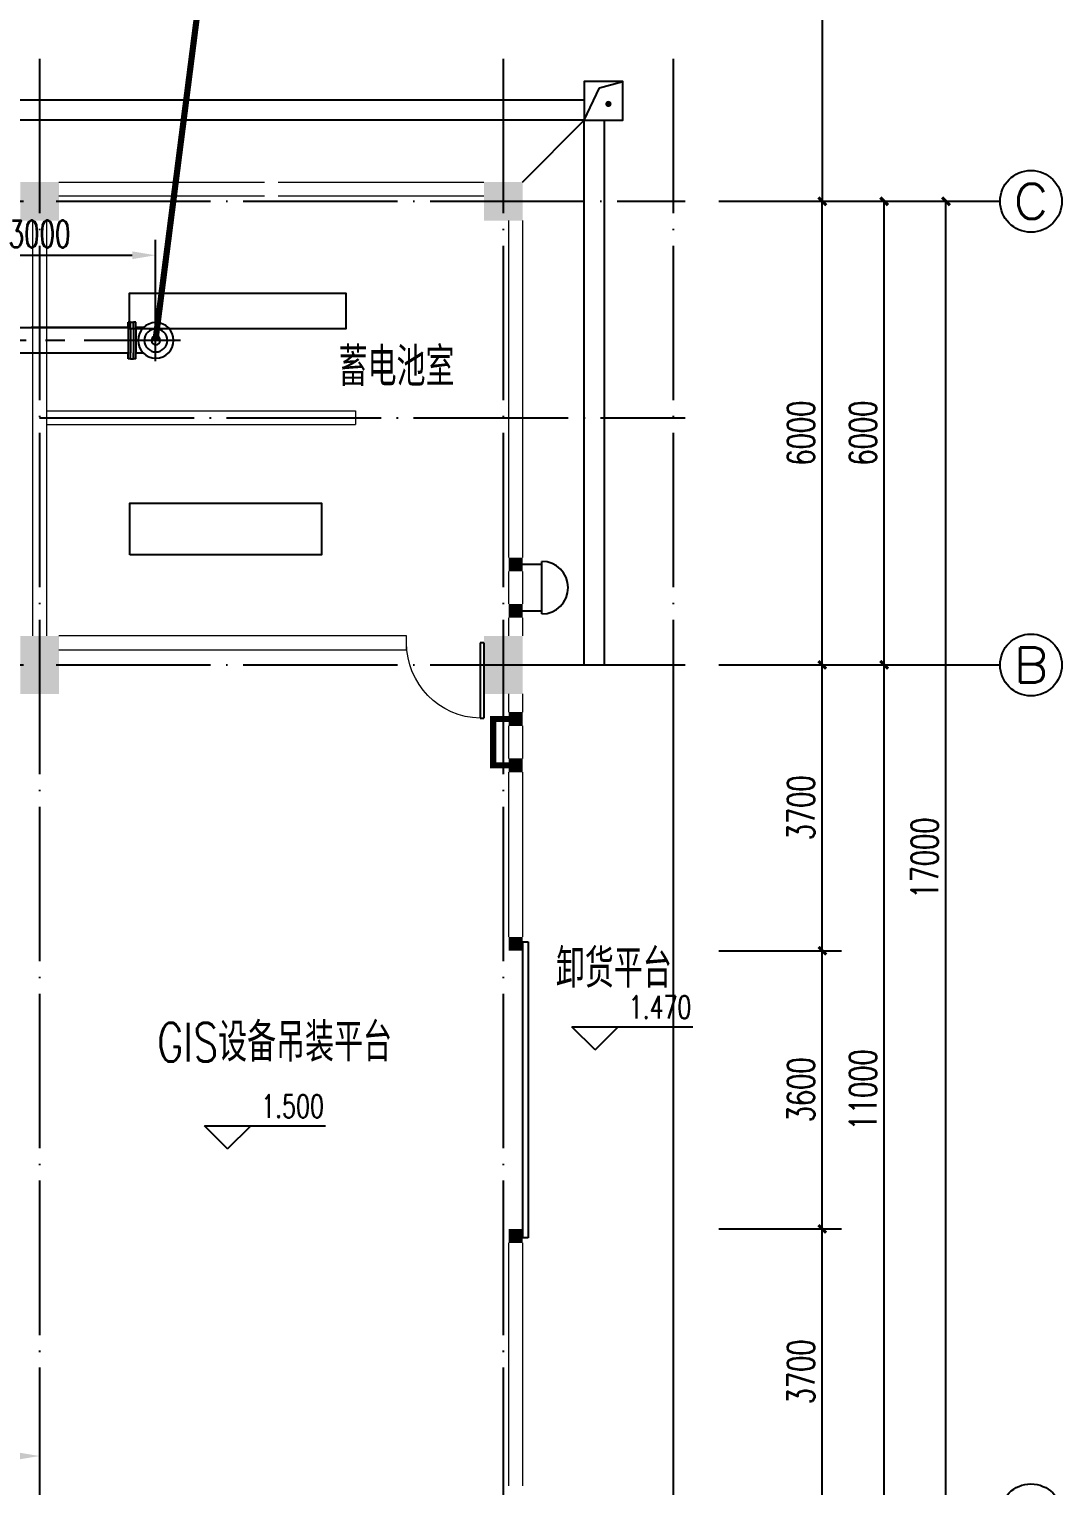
# Model space of a CAD drawing. Extents: x -61205 to 26665, y -81742 to 98141.
# Drawn here: x -7293 to 6071, y 62445 to 81298 of the extents above; entities that cross this region are included whole.
import ezdxf
from ezdxf.enums import TextEntityAlignment as Align

# ---------------------------------------------------------------- set-up
doc = ezdxf.new("R2010")
doc.units = 0
doc.header["$LTSCALE"] = 1000
doc.header["$MEASUREMENT"] = 0
for name, pattern in [('CENTER', [2, 1.25, -0.25, 0.25, -0.25]), ('DASH', [0.35, 0.25, -0.1]), ('DOTE', [2.42, 2, -0.2, 0.02, -0.2]), ('G', [2, 1.25, -0.25, 0.25, -0.25])]:
    doc.linetypes.add(name, pattern=pattern)
doc.layers.get('0').update_dxf_attribs({"linetype": 'CONTINUOUS'})
doc.layers.get('DEFPOINTS').update_dxf_attribs({"linetype": 'CONTINUOUS'})
for name, color, linetype in [('01', 7, 'CONTINUOUS'), ('05', 4, 'G'), ('09', 3, 'CONTINUOUS'), ('3T_WOOD', 21, 'CONTINUOUS'), ('AXIS', 3, 'CONTINUOUS'), ('AXIS_TEXT', 7, 'CONTINUOUS'), ('COLUMN', 7, 'CONTINUOUS'), ('DIM_ELEV', 3, 'CONTINUOUS'), ('DIM_IDEN', 3, 'CONTINUOUS'), ('DIM_LEAD', 3, 'CONTINUOUS'), ('DOTE', 7, 'CENTER'), ('PUB_DIM', 3, 'CONTINUOUS'), ('PUB_TEXT', 7, 'CONTINUOUS'), ('WINDOW', 7, 'CONTINUOUS')]:
    doc.layers.add(name, color=color, linetype=linetype)
doc.layers.add('PP-COM', color=7, linetype='CONTINUOUS', lineweight=0)
doc.layers.add('WALL', color=9, linetype='CONTINUOUS', lineweight=13)
doc.styles.add('_TCH_AXIS', font='geditxt.shx', dxfattribs={"bigfont": 'dxt.shx'})
doc.styles.add('_TCH_DIM', font='geditxt.shx', dxfattribs={"bigfont": 'dxt.shx'})
doc.styles.add('DIM_FONT', font='geditxt.shx', dxfattribs={"width": 0.7, "bigfont": 'hzfs_1.shx'})
doc.styles.add('HZ', font='geditxt.shx', dxfattribs={"width": 0.75, "bigfont": 'hzfs_1.shx'})
doc.styles.add('intecad', font='geditxt.shx', dxfattribs={"width": 0.667, "bigfont": 'hzfs_1.shx'})
doc.dimstyles.new('_TCH_ARCH&&100', dxfattribs={"dimtxt": 350, "dimasz": 100, "dimexe": 250, "dimexo": 300, "dimgap": 100, "dimtad": 1, "dimdec": 0, "dimzin": 0, "dimdsep": 46, "dimtxsty": 'DIM_FONT', "dimblk": 'ARCHTICK', "dimcen": 0.09, "dimclrt": 7, "dimazin": 2, "dimtfac": 1, "dimtdec": 0, "dimtix": 1, "dimtmove": 2, "dimatfit": 3, "dimfxl": 1, "dimtolj": 1, "dimtzin": 0, "dimarcsym": 0})
doc.dimstyles.new('INTE$0', dxfattribs={"dimscale": 100, "dimtxt": 3.5, "dimasz": 3, "dimexe": 2, "dimexo": 0, "dimgap": 1, "dimtad": 1, "dimdsep": 46, "dimtxsty": 'intecad', "dimcen": 0, "dimclrd": 7, "dimclre": 7, "dimclrt": 6, "dimadec": 0, "dimazin": 2, "dimtp": 0.1, "dimtm": 0.1, "dimtfac": 0.71, "dimtix": 1, "dimtmove": 0, "dimatfit": 3, "dimfxl": 1, "dimlwd": -1, "dimlwe": -1, "dimarcsym": 0})

# ---------------------------------------------------------------- blocks, each defined once
blk = doc.blocks.new('*D215')
at = {"layer": '09', "color": 7, "transparency": 16777216}
for p, q in [((-8659, 77327), (-8659, 78572)), ((-5659, 77596), (-5659, 78572)), ((-8359, 78372), (-5959, 78372))]:
    blk.add_line(p, q, dxfattribs=at)
for points in [[(-8359, 78422), (-8359, 78322), (-8659, 78372)], [(-5959, 78422), (-5959, 78322), (-5659, 78372)]]:
    blk.add_solid(points, dxfattribs=at)
at = {"layer": 'DEFPOINTS', "color": 0, "transparency": 16777216}
for p in [(-5659, 78372), (-5659, 77596, 0), (-8659, 77327, 0)]:
    blk.add_point(p, dxfattribs=at)
at = {"layer": '09', "color": 6, "transparency": 16777216, "insert": (-7159, 78647), "char_height": 350, "attachment_point": 5, "style": 'intecad'}
blk.add_mtext('3000', dxfattribs=at)
blk = doc.blocks.new('*D222')
at = {"layer": '09', "color": 7, "transparency": 16777216}
for p, q in [((-8659, 64637), (-8659, 62631)), ((-7159, 63074), (-7159, 62631)), ((-8359, 62831), (-7459, 62831))]:
    blk.add_line(p, q, dxfattribs=at)
for points in [[(-8359, 62881), (-8359, 62781), (-8659, 62831)], [(-7459, 62881), (-7459, 62781), (-7159, 62831)]]:
    blk.add_solid(points, dxfattribs=at)
at = {"layer": 'DEFPOINTS', "color": 0, "transparency": 16777216}
for p in [(-8659, 64637, 0), (-7159, 63074), (-7159, 62831)]:
    blk.add_point(p, dxfattribs=at)
at = {"layer": '09', "color": 6, "transparency": 16777216, "insert": (-7909, 63106), "char_height": 350, "attachment_point": 5, "style": 'intecad'}
blk.add_mtext('1500', dxfattribs=at)
blk = doc.blocks.new('_ArchTick')
at = {"color": 0, "linetype": 'ByBlock', "const_width": 0.4}
blk.add_lwpolyline([(-0.5, -0.5), (0.5, 0.5)], dxfattribs=at)
blk = doc.blocks.new('*D264')
at = {"layer": 'AXIS', "color": 0, "lineweight": -2, "transparency": 16777216}
for p, q in [((1631, 65770), (3221, 65770)), ((2971, 62070), (2971, 65770)), ((1631, 62070), (3221, 62070))]:
    blk.add_line(p, q, dxfattribs=at)
at = {"layer": 'DEFPOINTS', "color": 0, "transparency": 16777216}
for p in [(1331, 65770), (2971, 65770), (1331, 62070)]:
    blk.add_point(p, dxfattribs=at)
at = {"layer": 'AXIS', "color": 0, "lineweight": -2, "transparency": 16777216, "xscale": 100, "yscale": 100, "zscale": 100}
for p, rotation in [((2971, 65770), 90), ((2971, 62070), 270)]:
    blk.add_blockref('_ArchTick', p, dxfattribs=dict(at, rotation=rotation))
at = {"layer": 'AXIS', "color": 7, "transparency": 16777216, "insert": (2696, 63920), "char_height": 350, "attachment_point": 5, "rotation": 90, "style": 'DIM_FONT'}
blk.add_mtext('\\A1;3700', dxfattribs=at)
blk = doc.blocks.new('*D265')
at = {"layer": 'AXIS', "color": 0, "lineweight": -2, "transparency": 16777216}
for p, q in [((1631, 69370), (3221, 69370)), ((2971, 65770), (2971, 69370)), ((1631, 65770), (3221, 65770))]:
    blk.add_line(p, q, dxfattribs=at)
at = {"layer": 'DEFPOINTS', "color": 0, "transparency": 16777216}
for p in [(1331, 69370), (2971, 69370), (1331, 65770)]:
    blk.add_point(p, dxfattribs=at)
at = {"layer": 'AXIS', "color": 0, "lineweight": -2, "transparency": 16777216, "xscale": 100, "yscale": 100, "zscale": 100}
for p, rotation in [((2971, 69370), 90), ((2971, 65770), 270)]:
    blk.add_blockref('_ArchTick', p, dxfattribs=dict(at, rotation=rotation))
at = {"layer": 'AXIS', "color": 7, "transparency": 16777216, "insert": (2696, 67570), "char_height": 350, "attachment_point": 5, "rotation": 90, "style": 'DIM_FONT'}
blk.add_mtext('\\A1;3600', dxfattribs=at)
blk = doc.blocks.new('*D266')
at = {"layer": 'AXIS', "color": 0, "lineweight": -2, "transparency": 16777216}
for p, q in [((1631, 73070), (3221, 73070)), ((2971, 69370), (2971, 73070)), ((1631, 69370), (3221, 69370))]:
    blk.add_line(p, q, dxfattribs=at)
at = {"layer": 'DEFPOINTS', "color": 0, "transparency": 16777216}
for p in [(1331, 73070), (2971, 73070), (1331, 69370)]:
    blk.add_point(p, dxfattribs=at)
at = {"layer": 'AXIS', "color": 0, "lineweight": -2, "transparency": 16777216, "xscale": 100, "yscale": 100, "zscale": 100}
for p, rotation in [((2971, 73070), 90), ((2971, 69370), 270)]:
    blk.add_blockref('_ArchTick', p, dxfattribs=dict(at, rotation=rotation))
at = {"layer": 'AXIS', "color": 7, "transparency": 16777216, "insert": (2696, 71220), "char_height": 350, "attachment_point": 5, "rotation": 90, "style": 'DIM_FONT'}
blk.add_mtext('\\A1;3700', dxfattribs=at)
blk = doc.blocks.new('*D267')
at = {"layer": 'AXIS', "color": 0, "lineweight": -2, "transparency": 16777216}
for p, q in [((1631, 79070), (3221, 79070)), ((2971, 73070), (2971, 79070)), ((1631, 73070), (3221, 73070))]:
    blk.add_line(p, q, dxfattribs=at)
at = {"layer": 'DEFPOINTS', "color": 0, "transparency": 16777216}
for p in [(1331, 79070), (2971, 79070), (1331, 73070)]:
    blk.add_point(p, dxfattribs=at)
at = {"layer": 'AXIS', "color": 0, "lineweight": -2, "transparency": 16777216, "xscale": 100, "yscale": 100, "zscale": 100}
for p, rotation in [((2971, 79070), 90), ((2971, 73070), 270)]:
    blk.add_blockref('_ArchTick', p, dxfattribs=dict(at, rotation=rotation))
at = {"layer": 'AXIS', "color": 7, "transparency": 16777216, "insert": (2696, 76070), "char_height": 350, "attachment_point": 5, "rotation": 90, "style": 'DIM_FONT'}
blk.add_mtext('\\A1;6000', dxfattribs=at)
blk = doc.blocks.new('*D268')
at = {"layer": 'AXIS', "color": 0, "lineweight": -2, "transparency": 16777216}
for p, q in [((2777, 73070), (4021, 73070)), ((3771, 62070), (3771, 73070)), ((2777, 62070), (4021, 62070))]:
    blk.add_line(p, q, dxfattribs=at)
at = {"layer": 'DEFPOINTS', "color": 0, "transparency": 16777216}
for p in [(2477, 73070), (3771, 73070), (2477, 62070)]:
    blk.add_point(p, dxfattribs=at)
at = {"layer": 'AXIS', "color": 0, "lineweight": -2, "transparency": 16777216, "xscale": 100, "yscale": 100, "zscale": 100}
for p, rotation in [((3771, 73070), 90), ((3771, 62070), 270)]:
    blk.add_blockref('_ArchTick', p, dxfattribs=dict(at, rotation=rotation))
at = {"layer": 'AXIS', "color": 7, "transparency": 16777216, "insert": (3496, 67570), "char_height": 350, "attachment_point": 5, "rotation": 90, "style": 'DIM_FONT'}
blk.add_mtext('\\A1;11000', dxfattribs=at)
blk = doc.blocks.new('*D269')
at = {"layer": 'AXIS', "color": 0, "lineweight": -2, "transparency": 16777216}
for p, q in [((2777, 79070), (4021, 79070)), ((3771, 73070), (3771, 79070)), ((2777, 73070), (4021, 73070))]:
    blk.add_line(p, q, dxfattribs=at)
at = {"layer": 'DEFPOINTS', "color": 0, "transparency": 16777216}
for p in [(2477, 79070), (3771, 79070), (2477, 73070)]:
    blk.add_point(p, dxfattribs=at)
at = {"layer": 'AXIS', "color": 0, "lineweight": -2, "transparency": 16777216, "xscale": 100, "yscale": 100, "zscale": 100}
for p, rotation in [((3771, 79070), 90), ((3771, 73070), 270)]:
    blk.add_blockref('_ArchTick', p, dxfattribs=dict(at, rotation=rotation))
at = {"layer": 'AXIS', "color": 7, "transparency": 16777216, "insert": (3496, 76070), "char_height": 350, "attachment_point": 5, "rotation": 90, "style": 'DIM_FONT'}
blk.add_mtext('\\A1;6000', dxfattribs=at)
blk = doc.blocks.new('*D295')
at = {"layer": 'AXIS', "color": 0, "lineweight": -2, "transparency": 16777216}
for p, q in [((3577, 79070), (4821, 79070)), ((4571, 62070), (4571, 79070)), ((3577, 62070), (4821, 62070))]:
    blk.add_line(p, q, dxfattribs=at)
at = {"layer": 'DEFPOINTS', "color": 0, "transparency": 16777216}
for p in [(3277, 79070), (4571, 79070), (3277, 62070)]:
    blk.add_point(p, dxfattribs=at)
at = {"layer": 'AXIS', "color": 0, "lineweight": -2, "transparency": 16777216, "xscale": 100, "yscale": 100, "zscale": 100}
for p, rotation in [((4571, 79070), 90), ((4571, 62070), 270)]:
    blk.add_blockref('_ArchTick', p, dxfattribs=dict(at, rotation=rotation))
at = {"layer": 'AXIS', "color": 7, "transparency": 16777216, "insert": (4296, 70570), "char_height": 350, "attachment_point": 5, "rotation": 90, "style": 'DIM_FONT'}
blk.add_mtext('\\A1;17000', dxfattribs=at)
blk = doc.blocks.new('_FZH')
blk.add_solid([(-0.5, -0.5), (0.5, -0.5), (-0.5, 0.5), (0.5, 0.5)])
blk = doc.blocks.new('$DorLib2D$00000126')
at = {"color": 0, "linetype": 'Continuous'}
for p, q in [((-0.532, 0.5), (-0.532, 0.9)), ((0.532, 0.9), (0.532, 0.5))]:
    blk.add_line(p, q, dxfattribs=at)
at = {"color": 0, "linetype": 'DASH'}
for p, q in [((-0.532, 0.9), (0.532, 0.9)), ((-0.532, 0.5), (0.532, 0.5))]:
    blk.add_line(p, q, dxfattribs=at)
blk = doc.blocks.new('*D208')
at = {"layer": 'AXIS', "color": 0, "lineweight": -2, "transparency": 16777216}
for p, q in [((93, 85069), (3221, 85069)), ((2971, 85069), (2971, 79070)), ((2616, 79070), (3221, 79070))]:
    blk.add_line(p, q, dxfattribs=at)
at = {"layer": 'DEFPOINTS', "color": 0, "transparency": 16777216}
for p in [(-207, 85069), (2316, 79070), (2971, 79070)]:
    blk.add_point(p, dxfattribs=at)
at = {"layer": 'AXIS', "color": 0, "lineweight": -2, "transparency": 16777216, "xscale": 100, "yscale": 100, "zscale": 100}
for p, rotation in [((2971, 85069), 90), ((2971, 79070), 270)]:
    blk.add_blockref('_ArchTick', p, dxfattribs=dict(at, rotation=rotation))
at = {"layer": 'AXIS', "color": 7, "transparency": 16777216, "insert": (2696, 82070), "char_height": 350, "attachment_point": 5, "rotation": 90, "style": 'DIM_FONT'}
blk.add_mtext('\\A1;6000', dxfattribs=at)
blk = doc.blocks.new('$DorLib2D$00000001')
for p, q in [((0.45, 0.975), (0.5, 0.975)), ((0.45, 0), (0.45, 0.975)), ((0.5, 0), (0.5, 0.975)), ((0.5, 0), (0.45, 0))]:
    blk.add_line(p, q)
at = {"lineweight": 13}
blk.add_arc((0.475, 0), 0.975, 91.4693, 180, dxfattribs=at)

msp = doc.modelspace()

# ---------------------------------------------------------------- linework, layer by layer
for p, q in [((-108.954, 80119.683), (87.534, 80537.143)), ((87.534, 80537.143), (391.046, 80619.683)), ((-658.954, 74369.683), (-908.954, 74369.683)), ((-658.954, 73729.683), (-658.954, 74409.683)), ((-908.954, 73769.683), (-658.954, 73769.683))]:
    msp.add_line(p, q)
for points in [[(-108.954, 80119.683), (391.046, 80119.683), (391.046, 80619.683), (-108.954, 80619.683)], [(-5993.081, 77420.052), (-5993.081, 77879.299), (-3193.628, 77879.299), (-3193.628, 77420.052)], [(-5990.654, 74494.652), (-5990.654, 75165.119), (-3510.589, 75165.119), (-3510.624, 74494.652)]]:
    msp.add_lwpolyline(points, close=True)
msp.add_arc((-658.954, 74069.683), 340, 270, 90)
at = {"layer": '01'}
for p, q in [((-5981.954, 77507.177, -0.001), (-6011.954, 77507.177, -0.001)), ((-6011.954, 77435.677, -0.001), (-6011.954, 77507.177, -0.001)), ((-5981.954, 77429.677, -0.001), (-5981.954, 77507.177, -0.001)), ((-5981.954, 77507.177, -0.001), (-5943.954, 77507.177, -0.001)), ((-5943.954, 77429.677, -0.001), (-5943.954, 77507.177, -0.001)), ((-5943.954, 77429.677, -0.001), (-5943.954, 77507.177, -0.001)), ((-5913.954, 77507.177, -0.001), (-5943.954, 77507.177, -0.001)), ((-5913.954, 77435.677, -0.001), (-5913.954, 77507.177, -0.001)), ((-8218.954, 77435.677, -0.001), (-6011.954, 77435.677, -0.001)), ((-6011.954, 77435.677, -0.001), (-7268.954, 77435.677, -0.001)), ((-6011.954, 77435.677, -0.001), (-6011.954, 77103.677, -0.001)), ((-5981.954, 77429.677, -0.001), (-5981.954, 77109.677, -0.001)), ((-5981.954, 77429.677, -0.001), (-5981.954, 77109.677, -0.001)), ((-5943.954, 77429.677, -0.001), (-5943.954, 77109.677, -0.001)), ((-5943.954, 77429.677, -0.001), (-5943.954, 77109.677, -0.001)), ((-5913.954, 77435.677, -0.001), (-5913.954, 77103.677, -0.001)), ((-5813.621, 77435.677, -0.001), (-5913.954, 77435.677, -0.001)), ((-6011.954, 77103.677, -0.001), (-7698.954, 77103.677, -0.001)), ((-6011.954, 77103.677, -0.001), (-7268.954, 77103.677, -0.001)), ((-6011.954, 77032.177, -0.001), (-6011.954, 77103.677, -0.001)), ((-5981.954, 77032.177, -0.001), (-6011.954, 77032.177, -0.001)), ((-5981.954, 77032.177, -0.001), (-5981.954, 77109.677, -0.001)), ((-5981.954, 77032.177, -0.001), (-5943.954, 77032.177, -0.001)), ((-5943.954, 77032.177, -0.001), (-5943.954, 77109.677, -0.001)), ((-5943.954, 77032.177, -0.001), (-5943.954, 77109.677, -0.001)), ((-5913.954, 77032.177, -0.001), (-5943.954, 77032.177, -0.001)), ((-5913.954, 77032.177, -0.001), (-5913.954, 77103.677, -0.001)), ((-5813.621, 77103.677, -0.001), (-5913.954, 77103.677, -0.001)), ((-908.954, 73069.683), (1041.046, 73069.683)), ((1041.046, 73069.683), (1041.046, 61694.683))]:
    msp.add_line(p, q, dxfattribs=at)
at = {"layer": '01', "const_width": 80}
msp.add_lwpolyline([(-1088.954, 72369.683), (-1288.954, 72369.683), (-1288.954, 71769.683), (-1088.954, 71769.683)], dxfattribs=at)
at = {"layer": '01', "ltscale": 0.5}
for radius, start, end in [(230.325, 0, 180), (149.316, 0, 180), (230.325, 180, 0), (149.316, 180, 0)]:
    msp.add_arc((-5653.954, 77269.677, -0.001), radius, start, end, dxfattribs=at)
at = {"layer": '01', "ltscale": 10}
for start, end in [(0, 180), (180, 0)]:
    msp.add_arc((-5653.954, 77269.677, -0.001), 57.15, start, end, dxfattribs=at)
at = {"layer": '05'}
for p, q in [((-5658.954, 77000.677, -0.001), (-5658.954, 77595.677, -0.001)), ((-5333.111, 77269.677, -0.001), (-36710.047, 77269.677, -0.001))]:
    msp.add_line(p, q, dxfattribs=at)
at = {"layer": '3T_WOOD'}
msp.add_line((-908.954, 79319.683), (-108.954, 80119.683), dxfattribs=at)
for points in [[(-108.954, 80379.683), (-44208.954, 80379.683)], [(-108.954, 73069.683), (-108.954, 80119.683), (-44208.954, 80119.683), (-44208.954, 60894.683), (-43158.954, 60894.683), (-43158.954, 61694.683)], [(151.046, 73069.683), (151.046, 80119.683)]]:
    msp.add_lwpolyline(points, dxfattribs=at)
at = {"layer": 'AXIS'}
for p, q in [((2316.192, 79069.683), (5270.656, 79069.683)), ((2316.192, 73069.683), (5270.656, 73069.683))]:
    msp.add_line(p, q, dxfattribs=at)
for centre in [(5670.656, 79069.683), (5670.656, 73069.683), (5670.656, 62069.683)]:
    msp.add_circle(centre, 400, dxfattribs=at)
at = {"layer": 'DIM_ELEV'}
for p, q in [((31.078, 68086.439), (-268.922, 68386.439)), ((-268.922, 68386.439), (1296.078, 68386.439)), ((31.078, 68086.439), (331.078, 68386.439)), ((-4724.685, 66804.628), (-5024.685, 67104.628)), ((-5024.685, 67104.628), (-3459.685, 67104.628)), ((-4724.685, 66804.628), (-4424.685, 67104.628))]:
    msp.add_line(p, q, dxfattribs=at)
at = {"layer": 'DIM_IDEN'}
msp.add_circle((-1288.954, 72069.683), 14.359, dxfattribs=at)
at = {"layer": 'DIM_LEAD', "const_width": 40}
msp.add_lwpolyline([(194.665, 80312.282, 1), (211.276, 80348.669, 1)], format="xyb", close=True, dxfattribs=at)
at = {"layer": 'DOTE', "linetype": 'DOTE'}
for p, q in [((-7158.954, 80914.722), (-7158.954, 59072.16)), ((-1158.954, 80914.722), (-1158.954, 59072.16)), ((1041.046, 80914.722), (1041.046, 59072.16)), ((-45665.786, 79069.683), (1197.467, 79069.683)), ((-7158.954, 76269.683), (1197.467, 76269.683)), ((-45665.786, 73069.683), (1197.467, 73069.683))]:
    msp.add_line(p, q, dxfattribs=at)
at = {"layer": 'PP-COM', "const_width": 80}
msp.add_lwpolyline([(-4662.429, 85054.783), (-5659.02, 77266.67)], dxfattribs=at)
at = {"layer": 'WALL'}
for p, q in [((-6908.954, 79319.683), (-4248.954, 79319.683)), ((-4068.954, 79319.683), (-1408.954, 79319.683)), ((-6908.954, 79139.683), (-4248.954, 79139.683)), ((-4068.954, 79139.683), (-1408.954, 79139.683)), ((-7248.954, 78819.683), (-7248.954, 73444.683)), ((-7068.954, 78819.683), (-7068.954, 73444.683)), ((-1088.954, 78819.683), (-1088.954, 74459.683)), ((-908.954, 78819.683), (-908.954, 74459.683)), ((-7068.954, 76359.683), (-3068.954, 76359.683)), ((-3068.954, 76359.683), (-3068.954, 76179.683)), ((-7068.954, 76179.683), (-3068.954, 76179.683)), ((-1088.954, 74279.683), (-1088.954, 73859.683)), ((-908.954, 74279.683), (-908.954, 73859.683)), ((-1088.954, 73679.683), (-1088.954, 73444.683)), ((-908.954, 73679.683), (-908.954, 73444.683)), ((-2408.954, 73444.683), (-6908.954, 73444.683)), ((-2408.954, 73264.683), (-2408.954, 73444.683)), ((-6908.954, 73264.683), (-2408.954, 73264.683)), ((-1088.954, 72694.683), (-1088.954, 72459.683)), ((-908.954, 72694.683), (-908.954, 72459.683)), ((-1088.954, 72279.683), (-1088.954, 71859.683)), ((-908.954, 72279.683), (-908.954, 71859.683)), ((-1088.954, 71679.683), (-1088.954, 69549.683)), ((-908.954, 71679.683), (-908.954, 69549.683)), ((-1088.954, 65589.683), (-1088.954, 62444.683)), ((-908.954, 65589.683), (-908.954, 62444.683))]:
    msp.add_line(p, q, dxfattribs=at)

# ---------------------------------------------------------------- block references
at = {"layer": 'COLUMN', "linetype": 'DOTE', "xscale": 500}
for p, yscale, zscale in [((-7158.954, 79069.683), 500, 500), ((-1158.954, 79069.683), 500, 500), ((-7158.954, 73069.683), 750, 750), ((-1158.954, 73069.683), 750, 750)]:
    msp.add_blockref('_FZH', p, dxfattribs=dict(at, yscale=yscale, zscale=zscale))
at = {"layer": 'COLUMN', "xscale": 180, "yscale": 180, "zscale": 180}
for p in [(-998.954, 74369.683), (-998.954, 73769.683), (-998.954, 69459.683), (-998.954, 65679.683)]:
    msp.add_blockref('_FZH', p, dxfattribs=at)
at = {"layer": 'COLUMN', "xscale": 180, "yscale": 180, "zscale": 180, "rotation": 270}
for p in [(-998.954, 72369.683), (-998.954, 71769.683)]:
    msp.add_blockref('_FZH', p, dxfattribs=at)
at = {"layer": 'WINDOW', "xscale": 1000, "yscale": -1000, "zscale": 1000}
msp.add_blockref('$DorLib2D$00000001', (-1908.954, 73354.683), dxfattribs=at)
at = {"layer": 'WINDOW', "xscale": 3600, "yscale": 180, "zscale": 3600, "rotation": 270}
msp.add_blockref('$DorLib2D$00000126', (-998.954, 67569.683), dxfattribs=at)

# ---------------------------------------------------------------- texts
at = {"layer": 'AXIS_TEXT', "style": '_TCH_AXIS', "width": 1.666667}
for s, p, p2 in [('C', (5444.382, 78843.409), (5896.93, 78843.409)), ('B', (5444.382, 72843.409), (5896.93, 72843.409))]:
    msp.add_text(s, height=452.548, dxfattribs=at).set_placement(p, p2, align=Align.FIT)
at = {"layer": 'PUB_DIM', "color": 0, "style": 'HZ', "width": 0.75}
for s, p in [('蓄电池室', (-2539.216, 76957.498)), ('卸货平台', (273.025, 69169.047)), ('GIS设备吊装平台', (-4116.737, 68212.435))]:
    msp.add_text(s, height=500, dxfattribs=at).set_placement(p, align=Align.MIDDLE)
at = {"layer": 'PUB_TEXT', "style": '_TCH_DIM', "width": 0.705882}
for s, p in [('1.470', (466.078, 68491.439)), ('1.500', (-4289.685, 67209.628))]:
    msp.add_text(s, height=297.5, dxfattribs=at).set_placement(p)

# ---------------------------------------------------------------- dimensions: what is measured, and where the dimension line sits
at = {"layer": '09'}
for base, p1, p2, picture, middle in [((-5658.954, 78372.262, 0.005), (-8658.954, 77326.827, 0.005), (-5658.954, 77595.677, -0.001), '*D215', (-7158.954, 78647.262, 0.005)), ((-7158.954, 62830.829, -0.001), (-8658.954, 64637.478, 0.006), (-7158.954, 63074.5, -0.001), '*D222', (-7908.954, 63105.829, -0.001))]:
    dim = msp.add_linear_dim(base=base, p1=p1, p2=p2, dimstyle='INTE$0', dxfattribs=at)
    dim.commit()
    dim.dimension.update_dxf_attribs({"geometry": picture, "text_midpoint": middle})
at = {"layer": 'AXIS'}
dim = msp.add_linear_dim(base=(2970.656, 79069.683), p1=(-207.434, 85069.322), p2=(2316.192, 79069.683), angle=90, dimstyle='_TCH_ARCH&&100', dxfattribs=at)
dim.commit()
dim.dimension.update_dxf_attribs({"geometry": '*D208', "text_midpoint": (2695.656, 82069.503)})
for p1, p2, distance, text, picture, middle in [((1331.451, 73069.683), (1331.451, 79069.683), -1639.205, '6000', '*D267', (2695.656, 76069.683)), ((2476.688, 73069.683), (2476.688, 79069.683), -1293.968, '6000', '*D269', (3495.656, 76069.683)), ((3276.688, 62069.683), (3276.688, 79069.683), -1293.968, '17000', '*D295', (4295.656, 70569.683)), ((1331.451, 69369.683), (1331.451, 73069.683), -1639.205, '3700', '*D266', (2695.656, 71219.683)), ((2476.688, 62069.683), (2476.688, 73069.683), -1293.968, '11000', '*D268', (3495.656, 67569.683)), ((1331.451, 65769.683), (1331.451, 69369.683), -1639.205, '3600', '*D265', (2695.656, 67569.683)), ((1331.451, 62069.683), (1331.451, 65769.683), -1639.205, '3700', '*D264', (2695.656, 63919.683))]:
    dim = msp.add_aligned_dim(p1=p1, p2=p2, distance=distance, text=text, dimstyle='_TCH_ARCH&&100', dxfattribs=at)
    dim.commit()
    dim.dimension.update_dxf_attribs({"geometry": picture, "text_midpoint": middle})

doc.saveas('drawing.dxf')
